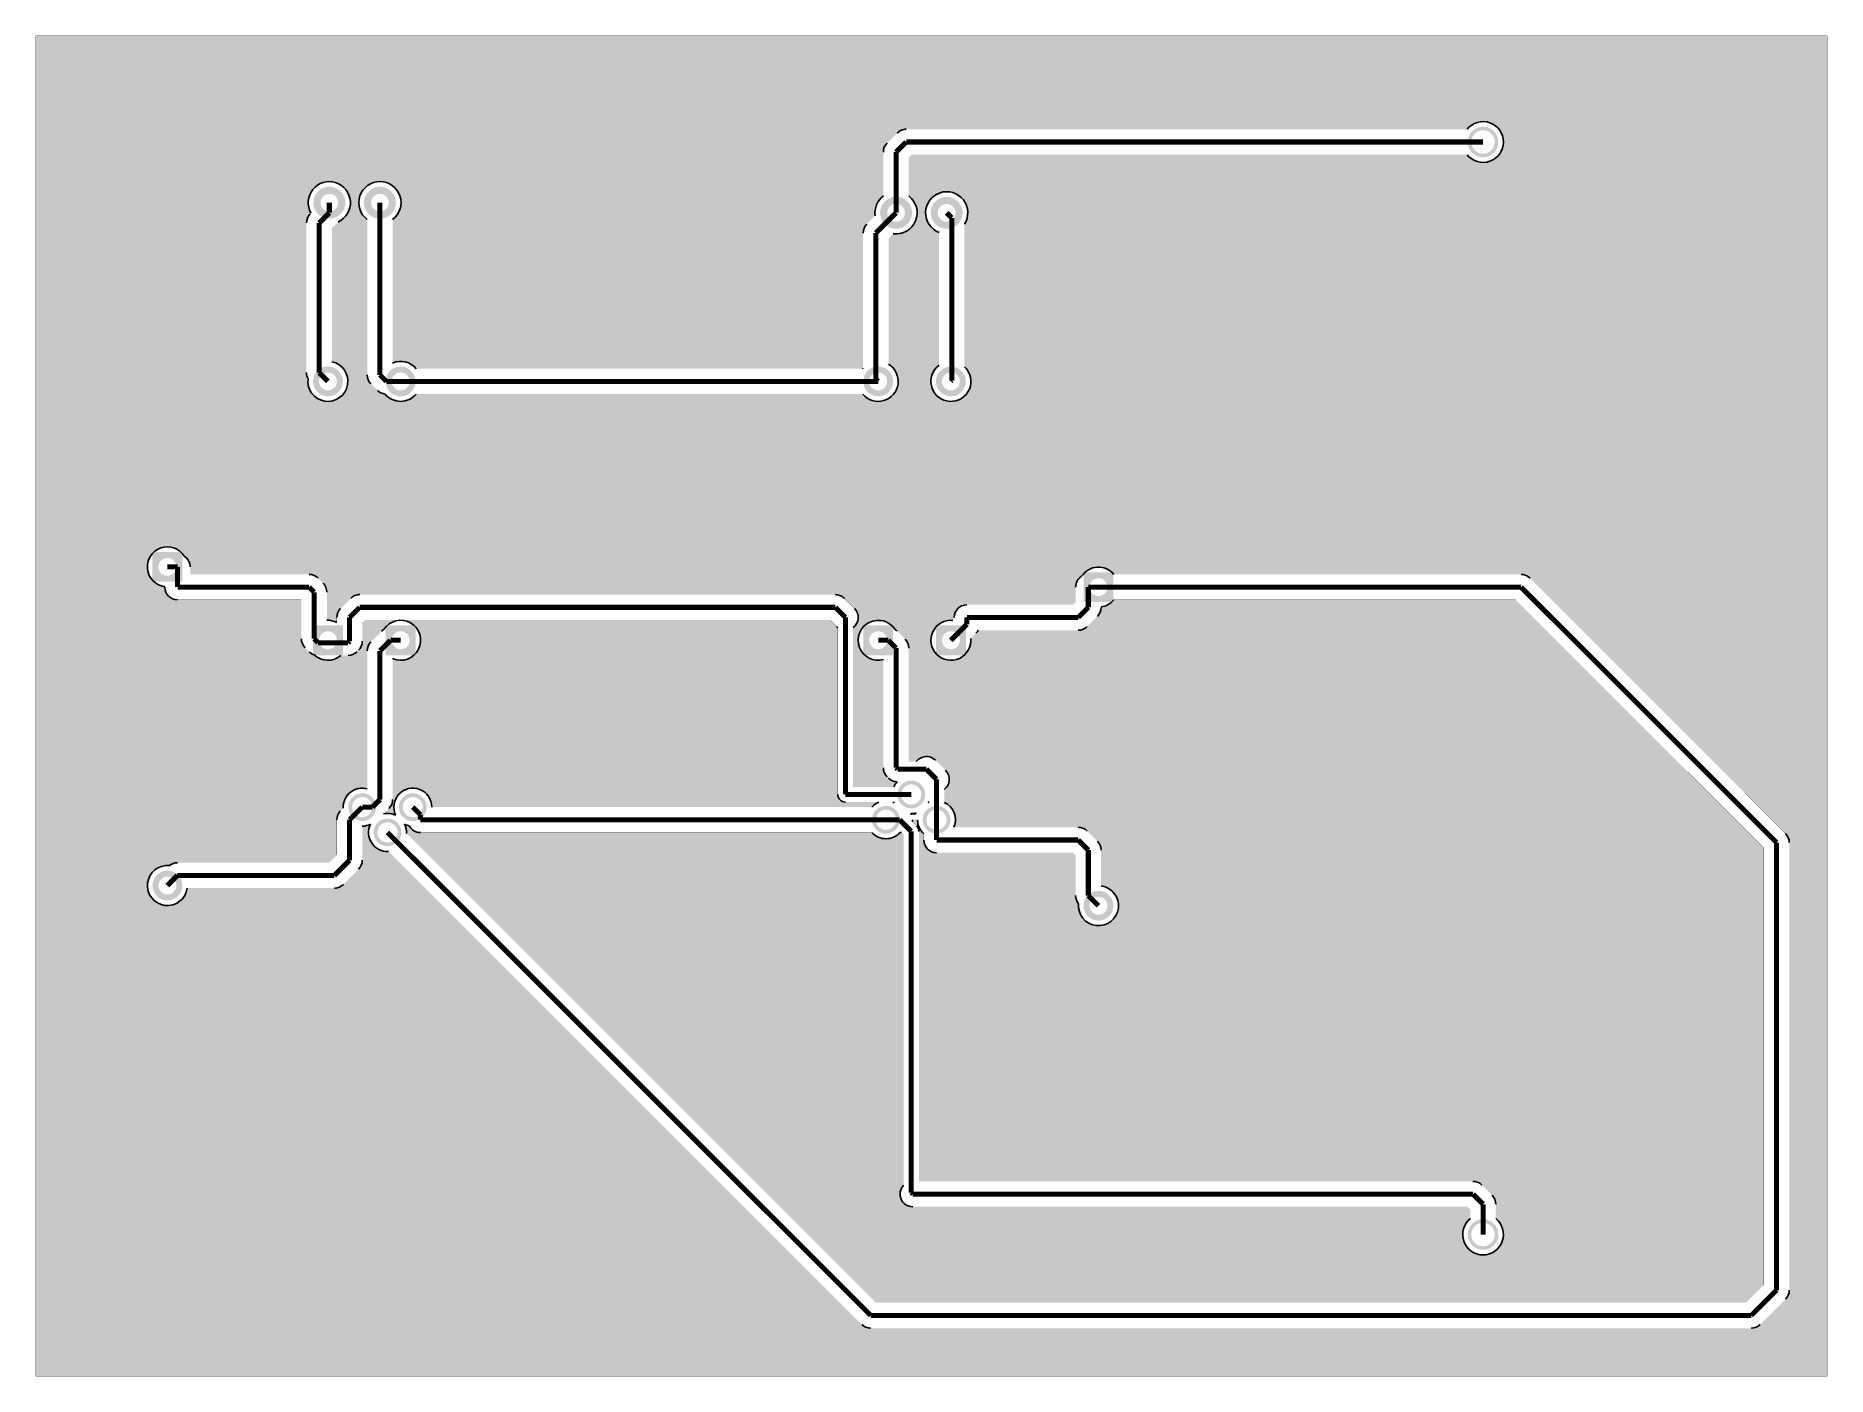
# Model space of a CAD drawing. Extents: x 0 to 3540, y 1280 to 3930.
import ezdxf

# ---------------------------------------------------------------- set-up
doc = ezdxf.new("R2010")
doc.units = 0
doc.layers.add('COPPER_BOTTOM', color=1, linetype='CONTINUOUS')
doc.layers.add('COPPER_TOP', color=3, linetype='CONTINUOUS')

msp = doc.modelspace()

# ---------------------------------------------------------------- hatches: boundary and pattern name
at = {"layer": 'COPPER_BOTTOM'}
h = msp.add_hatch(color=1, dxfattribs=at)
h.paths.add_polyline_path([(3540, 3929.926496), (0.033976, 3929.926496), (0.033976, 1280), (3540, 1280)])
edge = h.paths.add_edge_path()
edge.add_line((1714.902323, 1657.531888), (1714.902323, 2350.817527))
edge.add_line((1714.902323, 2350.817527), (1710.614918, 2355.104903))
edge.add_arc((1707.071102, 2380), 25.146063, 271.808083, 278.101621, ccw=False)
edge.add_arc((1680, 2380), 37.525, 222.075936, 317.949812, ccw=False)
edge.add_line((1652.146793, 2354.853937), (760, 2354.853937))
edge.add_arc((760, 2380), 25.146063, 208.063102, 270, ccw=False)
edge.add_arc((745, 2405), 37.525, 244.5789, 258.954059, ccw=False)
edge.add_arc((695, 2355), 37.525, 357.075879, 25.4211, ccw=False)
edge.add_line((732.476141, 2353.085723), (890.772269, 2194.789594))
edge.add_line((890.772269, 2194.789594), (924.768846, 2160.793017))
edge.add_line((924.768846, 2160.793017), (1660.415801, 1425.146063))
edge.add_line((1660.415801, 1425.146063), (3379.58412, 1425.146063))
edge.add_line((3379.58412, 1425.146063), (3414.853937, 1460.41588))
edge.add_line((3414.853937, 1460.41588), (3414.853937, 2324.58412))
edge.add_line((3414.853937, 2324.58412), (2924.58412, 2814.853937))
edge.add_line((2924.58412, 2814.853937), (2130.529993, 2814.853937))
edge.add_arc((2100, 2840), 39.552559, 277.475773, 320.523385, ccw=False)
edge.add_line((2105.146063, 2800.783639), (2105.146063, 2800))
edge.add_arc((2080, 2800), 25.146063, 314.914743, 0, ccw=False)
edge.add_line((2097.754474, 2782.19261), (2077.80739, 2762.245526))
edge.add_arc((2060, 2780), 25.146063, 289.192917, 315.085257, ccw=False)
edge.add_arc((2059.99994, 2779.999979), 25.146063, 269.925912, 289.193063, ccw=False)
edge.add_line((2059.967424, 2754.853937), (1862.268322, 2754.853937))
edge.add_arc((1840, 2766.534961), 25.146063, 314.914743, 332.320389, ccw=False)
edge.add_line((1857.754474, 2748.72757), (1847.739464, 2738.712561))
edge.add_arc((1808.370551, 2734.905512), 39.552559, 84.476668, 5.523437, ccw=False)
edge.add_line((1812.177528, 2774.274432), (1814.853937, 2776.95084))
edge.add_line((1814.853937, 2776.95084), (1814.853937, 2780))
edge.add_arc((1840, 2780), 25.146063, 90, 180, ccw=False)
edge.add_line((1840, 2805.146063), (2049.58412, 2805.146063))
edge.add_line((2049.58412, 2805.146063), (2054.853937, 2810.41588))
edge.add_line((2054.853937, 2810.41588), (2054.853937, 2840))
edge.add_arc((2080, 2840), 25.146063, 121.937226, 180, ccw=False)
edge.add_arc((2100, 2840), 39.552559, 39.476615, 147.348582, ccw=False)
edge.add_line((2130.529993, 2865.146063), (2934.978861, 2865.146063))
edge.add_arc((2934.999952, 2840.000009), 25.146063, 79.604718, 90.048056, ccw=False)
edge.add_arc((2935, 2840), 25.146063, 44.914743, 79.604829, ccw=False)
edge.add_line((2952.80739, 2857.754474), (3457.754474, 2352.80739))
edge.add_arc((3440, 2335), 25.146063, 0, 45.085257, ccw=False)
edge.add_line((3465.146063, 2335), (3465.146063, 1450))
edge.add_arc((3440, 1450), 25.146063, 314.914743, 0, ccw=False)
edge.add_line((3457.754474, 1432.19261), (3407.80739, 1382.245526))
edge.add_arc((3390, 1400), 25.146063, 270, 315.085257, ccw=False)
edge.add_line((3390, 1374.853937), (1650.033633, 1374.853937))
edge.add_arc((1649.999983, 1399.999977), 25.146063, 225, 270.076672, ccw=False)
edge.add_line((1632.219031, 1382.219026), (924.768846, 2089.669211))
edge.add_line((924.768846, 2089.669211), (819.648463, 2194.789594))
edge.add_line((819.648463, 2194.789594), (819.648439, 2194.789618))
edge.add_line((819.648439, 2194.789618), (696.914202, 2317.523855))
edge.add_arc((695, 2355), 37.525, 154.5789, 272.924006, ccw=False)
edge.add_arc((645, 2405), 37.525, 270.22302, 295.4211, ccw=False)
edge.add_line((645.146063, 2367.475284), (645.146063, 2300))
edge.add_arc((620, 2300), 25.146063, 314.914743, 0, ccw=False)
edge.add_line((637.754474, 2282.19261), (607.80739, 2252.245526))
edge.add_arc((590, 2270), 25.146063, 287.176919, 315.085257, ccw=False)
edge.add_arc((589.999943, 2269.999982), 25.146063, 269.932183, 287.177055, ccw=False)
edge.add_line((589.970179, 2244.853937), (299.205948, 2244.853937))
edge.add_arc((260, 2250.07874), 39.552559, 84.251462, 352.409171, ccw=False)
edge.add_arc((279.92122, 2269.999999), 25.146063, 91.239638, 129.395742, ccw=False)
edge.add_arc((279.92126, 2270), 25.146063, 90, 91.239729, ccw=False)
edge.add_line((279.92126, 2295.146063), (579.58412, 2295.146063))
edge.add_line((579.58412, 2295.146063), (594.853937, 2310.41588))
edge.add_line((594.853937, 2310.41588), (594.853937, 2379.952544))
edge.add_arc((619.999955, 2379.999995), 25.146063, 135, 180.108117, ccw=False)
edge.add_line((602.219004, 2397.780946), (607.523855, 2403.085798))
edge.add_arc((645, 2405), 37.525, 74.775809, 182.924006, ccw=False)
edge.add_line((654.853937, 2441.208087), (654.853937, 2713.887306))
edge.add_arc((679.999952, 2713.936605), 25.146063, 134.999462, 180.11233, ccw=False)
edge.add_line((662.219167, 2731.717724), (683.188448, 2752.686612))
edge.add_arc((700.969233, 2734.905493), 25.146063, 121.938076, 134.999462, ccw=False)
edge.add_arc((720.969055, 2734.905512), 39.552559, 246.41871, 147.348954, ccw=False)
edge.add_line((705.146063, 2698.655852), (705.146063, 2420))
edge.add_arc((680, 2420), 25.146063, 314.914743, 0, ccw=False)
edge.add_line((697.754474, 2402.19261), (687.28527, 2391.723406))
edge.add_arc((695, 2355), 37.525, 64.5789, 101.863985, ccw=False)
edge.add_arc((745, 2405), 37.525, 0.22302, 205.4211, ccw=False)
edge.add_line((782.524716, 2405.146063), (1652.146793, 2405.146063))
edge.add_arc((1680, 2380), 37.525, 111.54826, 137.924064, ccw=False)
edge.add_line((1666.217639, 2414.902323), (1600, 2414.902323))
edge.add_arc((1600, 2430), 15.097677, 180, 270, ccw=False)
edge.add_line((1584.902323, 2430), (1584.902323, 2759.890655))
edge.add_arc((1599.999954, 2780.000007), 25.146063, 225, 233.101635, ccw=False)
edge.add_line((1582.219002, 2762.219055), (1569.58412, 2774.853937))
edge.add_line((1569.58412, 2774.853937), (650.415801, 2774.853937))
edge.add_line((650.415801, 2774.853937), (645.146063, 2769.584199))
edge.add_line((645.146063, 2769.584199), (645.146063, 2732.928898))
edge.add_arc((620, 2732.928898), 25.146063, 314.914743, 0, ccw=False)
edge.add_line((637.754474, 2715.121507), (634.878493, 2712.245526))
edge.add_arc((617.071102, 2730), 25.146063, 270, 315.085257, ccw=False)
edge.add_line((617.071102, 2704.853937), (602.984212, 2704.853937))
edge.add_arc((577.268307, 2734.905512), 39.552559, 226.895571, 310.554454, ccw=False)
edge.add_arc((557.834224, 2729.999989), 25.146063, 224.999424, 252.42399, ccw=False)
edge.add_line((540.053094, 2712.219216), (532.218847, 2720.05362))
edge.add_arc((549.999977, 2737.834393), 25.146063, 179.922721, 224.999424, ccw=False)
edge.add_line((524.853937, 2737.868309), (524.853937, 2814.853937))
edge.add_line((524.853937, 2814.853937), (280, 2814.853937))
edge.add_arc((280, 2840), 25.146063, 180, 270, ccw=False)
edge.add_line((254.853937, 2840), (254.853937, 2840.783639))
edge.add_arc((260, 2880), 39.552559, 32.651418, 262.524227, ccw=False)
edge.add_arc((280, 2880), 25.146063, 0, 58.062774, ccw=False)
edge.add_line((305.146063, 2880), (305.146063, 2865.146063))
edge.add_line((305.146063, 2865.146063), (539.964884, 2865.146063))
edge.add_arc((539.999936, 2840.000024), 25.146063, 69.046958, 90.079868, ccw=False)
edge.add_arc((540, 2840), 25.146063, 44.914743, 69.047114, ccw=False)
edge.add_line((557.80739, 2857.754474), (567.754474, 2847.80739))
edge.add_arc((550, 2830), 25.146063, 0, 45.085257, ccw=False)
edge.add_line((575.146063, 2830), (575.146063, 2774.401094))
edge.add_arc((577.268307, 2734.905512), 39.552559, 63.601341, 93.075757, ccw=False)
edge.add_line((594.853937, 2770.333616), (594.853937, 2779.944867))
edge.add_arc((619.99994, 2779.999979), 25.146063, 135, 180.125573, ccw=False)
edge.add_line((602.218988, 2797.780931), (622.219002, 2817.780945))
edge.add_arc((639.999954, 2799.999993), 25.146063, 98.395034, 135, ccw=False)
edge.add_arc((640, 2800), 25.146063, 90, 98.39514, ccw=False)
edge.add_line((640, 2825.146063), (1579.967424, 2825.146063))
edge.add_arc((1579.99994, 2800.000021), 25.146063, 70.806938, 90.074088, ccw=False)
edge.add_arc((1580, 2800), 25.146063, 44.914743, 70.807083, ccw=False)
edge.add_line((1597.80739, 2817.754474), (1617.780905, 2797.780958))
edge.add_arc((1599.999954, 2780.000007), 25.146063, 306.898628, 45, ccw=False)
edge.add_line((1615.097677, 2759.890725), (1615.097677, 2445.097677))
edge.add_line((1615.097677, 2445.097677), (1695.646168, 2445.097677))
edge.add_arc((1730, 2430), 37.525, 138.479634, 156.275674, ccw=False)
edge.add_arc((1702.928872, 2479.999986), 25.146063, 225, 267.664794, ccw=False)
edge.add_line((1685.14792, 2462.219034), (1682.219023, 2465.147932))
edge.add_arc((1699.999975, 2482.928884), 25.146063, 179.918566, 225, ccw=False)
edge.add_line((1674.853937, 2482.964623), (1674.853937, 2696.686559))
edge.add_arc((1664.669803, 2734.905512), 39.552559, 32.651207, 284.920798, ccw=False)
edge.add_arc((1684.669685, 2734.905512), 25.146063, 44.914743, 58.062246, ccw=False)
edge.add_line((1702.477075, 2752.659986), (1717.754474, 2737.382587))
edge.add_arc((1700, 2719.575197), 25.146063, 0, 45.085257, ccw=False)
edge.add_line((1725.146063, 2719.575197), (1725.146063, 2495.097677))
edge.add_line((1725.146063, 2495.097677), (1739.890607, 2495.097677))
edge.add_arc((1759.99994, 2480.000021), 25.146063, 45, 143.101563, ccw=False)
edge.add_line((1777.780891, 2497.780973), (1797.780905, 2477.780958))
edge.add_arc((1779.999954, 2460.000007), 25.146063, 306.898628, 45, ccw=False)
edge.add_line((1795.097677, 2439.890725), (1795.097677, 2414.353832))
edge.add_arc((1780, 2380), 37.525, 336.681559, 66.275674, ccw=False)
edge.add_line((1814.459921, 2365.146063), (2059.967424, 2365.146063))
edge.add_arc((2059.99994, 2340.000021), 25.146063, 70.806937, 90.074088, ccw=False)
edge.add_arc((2060, 2340), 25.146063, 44.914743, 70.807083, ccw=False)
edge.add_line((2077.80739, 2357.754474), (2097.754474, 2337.80739))
edge.add_arc((2080, 2320), 25.146063, 0, 45.085257, ccw=False)
edge.add_line((2105.146063, 2320), (2105.146063, 2249.295101))
edge.add_arc((2100, 2210.07874), 39.552559, 174.273106, 82.524227, ccw=False)
edge.add_arc((2079.99994, 2230.078761), 25.146063, 179.874427, 219.672469, ccw=False)
edge.add_line((2054.853937, 2230.133873), (2054.853937, 2309.58412))
edge.add_line((2054.853937, 2309.58412), (2049.58412, 2314.853937))
edge.add_line((2049.58412, 2314.853937), (1780, 2314.853937))
edge.add_arc((1780, 2340), 25.146063, 180, 270, ccw=False)
edge.add_line((1754.853937, 2340), (1754.853937, 2352.146793))
edge.add_arc((1780, 2380), 37.525, 180.076343, 227.924064, ccw=False)
edge.add_line((1742.475033, 2379.95), (1732.217116, 2379.95))
edge.add_arc((1707.071102, 2380), 25.146063, 351.898614, 359.886074, ccw=False)
edge.add_line((1731.966214, 2376.456287), (1740.655112, 2367.767448))
edge.add_arc((1730, 2357.07126), 15.097677, 0, 45.110226, ccw=False)
edge.add_line((1745.097677, 2357.07126), (1745.097677, 1665.146063))
edge.add_line((1745.097677, 1665.146063), (2839.967424, 1665.146063))
edge.add_arc((2839.99994, 1640.000021), 25.146063, 70.806938, 90.074088, ccw=False)
edge.add_arc((2840, 1640), 25.146063, 44.914743, 70.807084, ccw=False)
edge.add_line((2857.80739, 1657.754474), (2877.754474, 1637.80739))
edge.add_arc((2860, 1620), 25.146063, 0, 45.085257, ccw=False)
edge.add_line((2885.146063, 1620), (2885.146063, 1591.460311))
edge.add_arc((2860, 1560), 40.275, 128.635163, 51.364837, ccw=False)
edge.add_line((2834.853937, 1591.460311), (2834.853937, 1609.58412))
edge.add_line((2834.853937, 1609.58412), (2829.58412, 1614.853937))
edge.add_line((2829.58412, 1614.853937), (1732.928898, 1614.853937))
edge.add_arc((1732.928898, 1640), 25.146063, 135.797044, 270, ccw=False)
edge = h.paths.add_edge_path()
edge.add_line((1720, 3745.146063), (2828.539689, 3745.146063))
edge.add_arc((2860, 3720), 40.275, 218.635163, 141.364837, ccw=False)
edge.add_line((2828.539689, 3694.853937), (1730.415801, 3694.853937))
edge.add_line((1730.415801, 3694.853937), (1725.146063, 3689.584199))
edge.add_line((1725.146063, 3689.584199), (1725.146063, 3613.258811))
edge.add_arc((1700, 3580), 41.695, 262.091865, 52.908087, ccw=False)
edge.add_line((1694.263386, 3538.701522), (1685.146063, 3529.584199))
edge.add_line((1685.146063, 3529.584199), (1685.146063, 3280.556271))
edge.add_arc((1664.669803, 3246.716535), 39.552559, 219.476615, 58.822071, ccw=False)
edge.add_line((1634.139811, 3221.570472), (751.499048, 3221.570472))
edge.add_arc((720.969055, 3246.716535), 39.552559, 219.22403, 320.523385, ccw=False)
edge.add_arc((692.929098, 3246.716532), 25.146063, 225, 264.063884, ccw=False)
edge.add_line((675.148147, 3228.93558), (662.219033, 3241.864693))
edge.add_arc((679.999985, 3259.645645), 25.146063, 179.936929, 225, ccw=False)
edge.add_line((654.853937, 3259.673326), (654.853937, 3566.741189))
edge.add_arc((680, 3600), 41.695, 307.091913, 232.908087, ccw=False)
edge.add_line((705.146063, 3566.741189), (705.146063, 3282.966195))
edge.add_arc((720.969055, 3246.716535), 39.552559, 39.476615, 113.58129, ccw=False)
edge.add_line((751.499048, 3271.862598), (1634.139811, 3271.862598))
edge.add_arc((1664.669803, 3246.716535), 39.552559, 138.923156, 140.523385, ccw=False)
edge.add_line((1634.853937, 3272.705361), (1634.853937, 3539.948077))
edge.add_arc((1659.999946, 3539.999986), 25.146063, 135, 180.118274, ccw=False)
edge.add_line((1642.218995, 3557.780937), (1658.701512, 3574.263455))
edge.add_arc((1700, 3580), 41.695, 127.091913, 187.908039, ccw=False)
edge.add_line((1674.853937, 3613.258811), (1674.853937, 3699.944867))
edge.add_arc((1699.99994, 3699.999979), 25.146063, 135, 180.125573, ccw=False)
edge.add_line((1682.218988, 3717.780931), (1702.219002, 3737.780945))
edge.add_arc((1719.999954, 3719.999993), 25.146063, 98.395034, 135, ccw=False)
edge.add_arc((1720, 3720), 25.146063, 90, 98.39514, ccw=False)
edge = h.paths.add_edge_path()
edge.add_arc((1800, 3580), 41.695, 327.451073, 248.699553, ccw=False)
edge.add_line((1835.146063, 3557.567272), (1835.146063, 3275.827992))
edge.add_arc((1808.370551, 3246.716535), 39.552559, 126.481713, 47.393436, ccw=False)
edge.add_line((1784.853937, 3278.518639), (1784.853937, 3541.153252))
edge = h.paths.add_edge_path()
edge.add_arc((580, 3580), 25.146063, 314.914743, 315.408548, ccw=False)
edge.add_line((597.754474, 3562.19261), (585.146063, 3549.584199))
edge.add_line((585.146063, 3549.584199), (585.146063, 3285.476642))
edge.add_arc((577.268307, 3246.716535), 39.552559, 172.70215, 78.511465, ccw=False)
edge.add_arc((559.999959, 3263.984805), 25.146063, 179.896264, 209.138056, ccw=False)
edge.add_line((534.853937, 3264.030333), (534.853937, 3559.944867))
edge.add_arc((559.99994, 3559.999979), 25.146063, 135, 180.125573, ccw=False)
edge.add_line((542.218988, 3577.780931), (543.781501, 3579.343443))
edge.add_arc((580, 3600), 41.695, 295.434742, 209.697481, ccw=False)
h = msp.add_hatch(color=256, dxfattribs=at)
edge = h.paths.add_edge_path()
edge.add_arc((2860, 3720), 30.25, 0, 360)
edge = h.paths.add_edge_path()
edge.add_arc((2860, 3720), 23.25, 0, 360)
h = msp.add_hatch(color=256, dxfattribs=at)
edge = h.paths.add_edge_path()
edge.add_arc((580, 3600), 31.67, 0, 360)
edge = h.paths.add_edge_path()
edge.add_arc((580, 3600), 17.5, 0, 360)
h = msp.add_hatch(color=256, dxfattribs=at)
edge = h.paths.add_edge_path()
edge.add_arc((680, 3600), 31.67, 0, 360)
edge = h.paths.add_edge_path()
edge.add_arc((680, 3600), 17.5, 0, 360)
h = msp.add_hatch(color=256, dxfattribs=at)
edge = h.paths.add_edge_path()
edge.add_arc((1700, 3580), 31.67, 0, 360)
edge = h.paths.add_edge_path()
edge.add_arc((1700, 3580), 17.5, 0, 360)
h = msp.add_hatch(color=256, dxfattribs=at)
edge = h.paths.add_edge_path()
edge.add_arc((1800, 3580), 31.67, 0, 360)
edge = h.paths.add_edge_path()
edge.add_arc((1800, 3580), 17.5, 0, 360)
h = msp.add_hatch(color=256, dxfattribs=at)
edge = h.paths.add_edge_path()
edge.add_arc((577.268307, 3246.716535), 29.527559, 0, 360)
edge = h.paths.add_edge_path()
edge.add_arc((577.268307, 3246.716535), 17.716535, 0, 360)
h = msp.add_hatch(color=256, dxfattribs=at)
edge = h.paths.add_edge_path()
edge.add_arc((720.969055, 3246.716535), 29.527559, 0, 360)
edge = h.paths.add_edge_path()
edge.add_arc((720.969055, 3246.716535), 17.716535, 0, 360)
h = msp.add_hatch(color=256, dxfattribs=at)
edge = h.paths.add_edge_path()
edge.add_arc((1664.669803, 3246.716535), 29.527559, 0, 360)
edge = h.paths.add_edge_path()
edge.add_arc((1664.669803, 3246.716535), 17.716535, 0, 360)
h = msp.add_hatch(color=256, dxfattribs=at)
edge = h.paths.add_edge_path()
edge.add_arc((1808.370551, 3246.716535), 29.527559, 0, 360)
edge = h.paths.add_edge_path()
edge.add_arc((1808.370551, 3246.716535), 17.716535, 0, 360)
h = msp.add_hatch(color=256, dxfattribs=at)
edge = h.paths.add_edge_path()
edge.add_arc((260, 2880), 29.527559, 0, 360)
edge = h.paths.add_edge_path()
edge.add_arc((260, 2880), 17.716535, 0, 360)
h = msp.add_hatch(color=256, dxfattribs=at)
edge = h.paths.add_edge_path()
edge.add_arc((2100, 2840), 29.527559, 0, 360)
edge = h.paths.add_edge_path()
edge.add_arc((2100, 2840), 17.716535, 0, 360)
h = msp.add_hatch(color=256, dxfattribs=at)
edge = h.paths.add_edge_path()
edge.add_arc((577.268307, 2734.905512), 29.527559, 0, 360)
edge = h.paths.add_edge_path()
edge.add_arc((577.268307, 2734.905512), 17.716535, 0, 360)
h = msp.add_hatch(color=256, dxfattribs=at)
edge = h.paths.add_edge_path()
edge.add_arc((720.969055, 2734.905512), 29.527559, 0, 360)
edge = h.paths.add_edge_path()
edge.add_arc((720.969055, 2734.905512), 17.716535, 0, 360)
h = msp.add_hatch(color=256, dxfattribs=at)
edge = h.paths.add_edge_path()
edge.add_arc((1664.669803, 2734.905512), 29.527559, 0, 360)
edge = h.paths.add_edge_path()
edge.add_arc((1664.669803, 2734.905512), 17.716535, 0, 360)
h = msp.add_hatch(color=256, dxfattribs=at)
edge = h.paths.add_edge_path()
edge.add_arc((1808.370551, 2734.905512), 29.527559, 0, 360)
edge = h.paths.add_edge_path()
edge.add_arc((1808.370551, 2734.905512), 17.716535, 0, 360)
h = msp.add_hatch(color=256, dxfattribs=at)
edge = h.paths.add_edge_path()
edge.add_arc((1730, 2430), 27.5, 0, 360)
edge = h.paths.add_edge_path()
edge.add_arc((1730, 2430), 20, 0, 360)
h = msp.add_hatch(color=256, dxfattribs=at)
edge = h.paths.add_edge_path()
edge.add_arc((645, 2405), 27.5, 0, 360)
edge = h.paths.add_edge_path()
edge.add_arc((645, 2405), 20, 0, 360)
h = msp.add_hatch(color=256, dxfattribs=at)
edge = h.paths.add_edge_path()
edge.add_arc((745, 2405), 27.5, 0, 360)
edge = h.paths.add_edge_path()
edge.add_arc((745, 2405), 20, 0, 360)
h = msp.add_hatch(color=256, dxfattribs=at)
edge = h.paths.add_edge_path()
edge.add_arc((1680, 2380), 27.5, 0, 360)
edge = h.paths.add_edge_path()
edge.add_arc((1680, 2380), 20, 0, 360)
h = msp.add_hatch(color=1, dxfattribs=at)
edge = h.paths.add_edge_path()
edge.add_arc((1680, 2380), 37.525, 64.5789, 68.45174, ccw=False)
edge.add_arc((1730, 2430), 37.525, 203.724326, 205.4211, ccw=False)
edge.add_line((1695.646168, 2414.902323), (1693.782361, 2414.902323))
h = msp.add_hatch(color=256, dxfattribs=at)
edge = h.paths.add_edge_path()
edge.add_arc((1780, 2380), 27.5, 0, 360)
edge = h.paths.add_edge_path()
edge.add_arc((1780, 2380), 20, 0, 360)
h = msp.add_hatch(color=1, dxfattribs=at)
edge = h.paths.add_edge_path()
edge.add_line((1764.902323, 2416.217639), (1764.902323, 2414.353832))
edge.add_arc((1780, 2380), 37.525, 113.724326, 115.4211)
edge.add_arc((1730, 2430), 37.525, 334.5789, 338.45174)
h = msp.add_hatch(color=256, dxfattribs=at)
edge = h.paths.add_edge_path()
edge.add_arc((695, 2355), 27.5, 0, 360)
edge = h.paths.add_edge_path()
edge.add_arc((695, 2355), 20, 0, 360)
h = msp.add_hatch(color=1, dxfattribs=at)
edge = h.paths.add_edge_path()
edge.add_arc((1707.071102, 2380), 25.146063, 23.43301, 29.785107, ccw=False)
edge.add_line((1730.143261, 2390), (1740, 2390))
edge.add_line((1740, 2390), (1740, 2393.831981))
edge.add_arc((1730, 2430), 37.525, 268.312924, 285.455449, ccw=False)
h = msp.add_hatch(color=256, dxfattribs=at)
edge = h.paths.add_edge_path()
edge.add_arc((260, 2250.07874), 29.527559, 0, 360)
edge = h.paths.add_edge_path()
edge.add_arc((260, 2250.07874), 17.716535, 0, 360)
h = msp.add_hatch(color=256, dxfattribs=at)
edge = h.paths.add_edge_path()
edge.add_arc((2100, 2210.07874), 29.527559, 0, 360)
edge = h.paths.add_edge_path()
edge.add_arc((2100, 2210.07874), 17.716535, 0, 360)
h = msp.add_hatch(color=256, dxfattribs=at)
edge = h.paths.add_edge_path()
edge.add_arc((2860, 1560), 30.25, 0, 360)
edge = h.paths.add_edge_path()
edge.add_arc((2860, 1560), 23.25, 0, 360)
at = {"layer": 'COPPER_TOP'}
h = msp.add_hatch(color=256, dxfattribs=at)
edge = h.paths.add_edge_path()
edge.add_arc((2860, 3720), 30.25, 0, 360)
edge = h.paths.add_edge_path()
edge.add_arc((2860, 3720), 23.25, 0, 360)
h = msp.add_hatch(color=256, dxfattribs=at)
edge = h.paths.add_edge_path()
edge.add_arc((580, 3600), 31.67, 0, 360)
edge = h.paths.add_edge_path()
edge.add_arc((580, 3600), 17.5, 0, 360)
h = msp.add_hatch(color=256, dxfattribs=at)
edge = h.paths.add_edge_path()
edge.add_arc((680, 3600), 31.67, 0, 360)
edge = h.paths.add_edge_path()
edge.add_arc((680, 3600), 17.5, 0, 360)
h = msp.add_hatch(color=256, dxfattribs=at)
edge = h.paths.add_edge_path()
edge.add_arc((1700, 3580), 31.67, 0, 360)
edge = h.paths.add_edge_path()
edge.add_arc((1700, 3580), 17.5, 0, 360)
h = msp.add_hatch(color=256, dxfattribs=at)
edge = h.paths.add_edge_path()
edge.add_arc((1800, 3580), 31.67, 0, 360)
edge = h.paths.add_edge_path()
edge.add_arc((1800, 3580), 17.5, 0, 360)
h = msp.add_hatch(color=256, dxfattribs=at)
edge = h.paths.add_edge_path()
edge.add_arc((577.268307, 3246.716535), 29.527559, 0, 360)
edge = h.paths.add_edge_path()
edge.add_arc((577.268307, 3246.716535), 17.716535, 0, 360)
h = msp.add_hatch(color=256, dxfattribs=at)
edge = h.paths.add_edge_path()
edge.add_arc((720.969055, 3246.716535), 29.527559, 0, 360)
edge = h.paths.add_edge_path()
edge.add_arc((720.969055, 3246.716535), 17.716535, 0, 360)
h = msp.add_hatch(color=256, dxfattribs=at)
edge = h.paths.add_edge_path()
edge.add_arc((1664.669803, 3246.716535), 29.527559, 0, 360)
edge = h.paths.add_edge_path()
edge.add_arc((1664.669803, 3246.716535), 17.716535, 0, 360)
h = msp.add_hatch(color=256, dxfattribs=at)
edge = h.paths.add_edge_path()
edge.add_arc((1808.370551, 3246.716535), 29.527559, 0, 360)
edge = h.paths.add_edge_path()
edge.add_arc((1808.370551, 3246.716535), 17.716535, 0, 360)
h = msp.add_hatch(color=256, dxfattribs=at)
h.paths.add_polyline_path([(230.472441, 2909.527559), (289.527559, 2909.527559), (289.527559, 2850.472441), (230.472441, 2850.472441)])
edge = h.paths.add_edge_path()
edge.add_arc((260, 2880), 17.716535, 0, 360)
h = msp.add_hatch(color=256, dxfattribs=at)
h.paths.add_polyline_path([(2070.472441, 2869.527559), (2129.527559, 2869.527559), (2129.527559, 2810.472441), (2070.472441, 2810.472441)])
edge = h.paths.add_edge_path()
edge.add_arc((2100, 2840), 17.716535, 0, 360)
h = msp.add_hatch(color=256, dxfattribs=at)
h.paths.add_polyline_path([(606.795866, 2705.377953), (547.740748, 2705.377953), (547.740748, 2764.433071), (606.795866, 2764.433071)])
edge = h.paths.add_edge_path()
edge.add_arc((577.268307, 2734.905512), 17.716535, 0, 360)
h = msp.add_hatch(color=256, dxfattribs=at)
h.paths.add_polyline_path([(750.496614, 2705.377953), (691.441496, 2705.377953), (691.441496, 2764.433071), (750.496614, 2764.433071)])
edge = h.paths.add_edge_path()
edge.add_arc((720.969055, 2734.905512), 17.716535, 0, 360)
h = msp.add_hatch(color=256, dxfattribs=at)
h.paths.add_polyline_path([(1694.197362, 2705.377953), (1635.142244, 2705.377953), (1635.142244, 2764.433071), (1694.197362, 2764.433071)])
edge = h.paths.add_edge_path()
edge.add_arc((1664.669803, 2734.905512), 17.716535, 0, 360)
h = msp.add_hatch(color=256, dxfattribs=at)
h.paths.add_polyline_path([(1837.89811, 2705.377953), (1778.842992, 2705.377953), (1778.842992, 2764.433071), (1837.89811, 2764.433071)])
edge = h.paths.add_edge_path()
edge.add_arc((1808.370551, 2734.905512), 17.716535, 0, 360)
h = msp.add_hatch(color=256, dxfattribs=at)
edge = h.paths.add_edge_path()
edge.add_arc((1730, 2430), 27.5, 0, 360)
edge = h.paths.add_edge_path()
edge.add_arc((1730, 2430), 20, 0, 360)
h = msp.add_hatch(color=256, dxfattribs=at)
edge = h.paths.add_edge_path()
edge.add_arc((645, 2405), 27.5, 0, 360)
edge = h.paths.add_edge_path()
edge.add_arc((645, 2405), 20, 0, 360)
h = msp.add_hatch(color=256, dxfattribs=at)
edge = h.paths.add_edge_path()
edge.add_arc((745, 2405), 27.5, 0, 360)
edge = h.paths.add_edge_path()
edge.add_arc((745, 2405), 20, 0, 360)
h = msp.add_hatch(color=256, dxfattribs=at)
edge = h.paths.add_edge_path()
edge.add_arc((1680, 2380), 27.5, 0, 360)
edge = h.paths.add_edge_path()
edge.add_arc((1680, 2380), 20, 0, 360)
h = msp.add_hatch(color=256, dxfattribs=at)
edge = h.paths.add_edge_path()
edge.add_arc((1780, 2380), 27.5, 0, 360)
edge = h.paths.add_edge_path()
edge.add_arc((1780, 2380), 20, 0, 360)
h = msp.add_hatch(color=256, dxfattribs=at)
edge = h.paths.add_edge_path()
edge.add_arc((695, 2355), 27.5, 0, 360)
edge = h.paths.add_edge_path()
edge.add_arc((695, 2355), 20, 0, 360)
h = msp.add_hatch(color=256, dxfattribs=at)
edge = h.paths.add_edge_path()
edge.add_arc((260, 2250.07874), 29.527559, 0, 360)
edge = h.paths.add_edge_path()
edge.add_arc((260, 2250.07874), 17.716535, 0, 360)
h = msp.add_hatch(color=256, dxfattribs=at)
edge = h.paths.add_edge_path()
edge.add_arc((2100, 2210.07874), 29.527559, 0, 360)
edge = h.paths.add_edge_path()
edge.add_arc((2100, 2210.07874), 17.716535, 0, 360)
h = msp.add_hatch(color=256, dxfattribs=at)
edge = h.paths.add_edge_path()
edge.add_arc((2860, 1560), 30.25, 0, 360)
edge = h.paths.add_edge_path()
edge.add_arc((2860, 1560), 23.25, 0, 360)

# ---------------------------------------------------------------- linework, layer by layer
at = {"layer": 'COPPER_BOTTOM', "color": 1}
for points, const_width in [([(3540, 3929.926496), (0.033976, 3929.926496), (0.033976, 1280), (3540, 1280), (3540, 3929.926496)], 0.05), ([(1682.218988, 3717.780931), (1702.219002, 3737.780945)], 0.05), ([(1720, 3720), (1700, 3700)], 10), ([(2860, 3720), (1720, 3720)], 10), ([(1720, 3745.146063), (2828.539689, 3745.146063)], 0.05), ([(1674.853937, 3613.258811), (1674.853937, 3699.944867)], 0.05), ([(1700, 3700), (1700, 3580)], 10), ([(2828.539689, 3694.853937), (1730.415801, 3694.853937), (1725.146063, 3689.584199), (1725.146063, 3613.258811)], 0.05), ([(542.218988, 3577.780931), (543.781501, 3579.343443)], 0.05), ([(580, 3580), (560, 3560)], 10), ([(580, 3600), (580, 3580)], 10), ([(680, 3580), (680, 3600)], 10), ([(680, 3259.645669), (680, 3580)], 10), ([(1700, 3580), (1660, 3540)], 10), ([(1810, 3570), (1800, 3580)], 10), ([(534.853937, 3264.030333), (534.853937, 3559.944867)], 0.05), ([(560, 3560), (560, 3263.984843)], 10), ([(597.754474, 3562.19261), (585.146063, 3549.584199), (585.146063, 3285.476642)], 0.05), ([(654.853937, 3259.673326), (654.853937, 3566.741189)], 0.05), ([(705.146063, 3566.741189), (705.146063, 3282.966195)], 0.05), ([(1642.218995, 3557.780937), (1658.701512, 3574.263455)], 0.05), ([(1660, 3540), (1660, 3251.38622)], 10), ([(1784.853937, 3278.518639), (1784.853937, 3541.153252)], 0.05), ([(1810, 3570), (1810, 3248.346063)], 10), ([(1835.146063, 3557.567272), (1835.146063, 3275.827992)], 0.05), ([(1634.853937, 3272.705361), (1634.853937, 3539.948077)], 0.05), ([(1694.263386, 3538.701522), (1685.146063, 3529.584199), (1685.146063, 3280.556271)], 0.05), ([(560, 3263.984843), (577.268307, 3246.716535)], 10), ([(680, 3259.645669), (692.929134, 3246.716535)], 10), ([(751.499048, 3271.862598), (1634.139811, 3271.862598)], 0.05), ([(675.148147, 3228.93558), (662.219033, 3241.864693)], 0.05), ([(692.929134, 3246.716535), (740.968898, 3246.716535)], 10), ([(1626.716535, 3246.716535), (740.968898, 3246.716535)], 10), ([(1634.139811, 3221.570472), (751.499048, 3221.570472)], 0.05), ([(1664.669803, 3246.716535), (1626.716535, 3246.716535)], 10), ([(1660, 3251.38622), (1664.669685, 3246.716535)], 10), ([(1810, 3248.346063), (1808.370472, 3246.716535)], 10), ([(280, 2880), (260, 2880)], 10), ([(280, 2840), (280, 2880)], 10), ([(305.146063, 2880), (305.146063, 2865.146063), (539.964884, 2865.146063)], 0.05), ([(254.853937, 2840), (254.853937, 2840.783639)], 0.05), ([(540, 2840), (280, 2840)], 10), ([(550, 2830), (540, 2840)], 10), ([(550, 2737.834409), (550, 2830)], 10), ([(557.80739, 2857.754474), (567.754474, 2847.80739)], 0.05), ([(1840, 2805.146063), (2049.58412, 2805.146063), (2054.853937, 2810.41588), (2054.853937, 2840)], 0.05), ([(2100, 2840), (2080, 2840)], 10), ([(2080, 2840), (2080, 2800)], 10), ([(2935, 2840), (2100, 2840)], 10), ([(2130.529993, 2865.146063), (2934.978861, 2865.146063)], 0.05), ([(3440, 2335), (2935, 2840)], 10), ([(2952.80739, 2857.754474), (3457.754474, 2352.80739)], 0.05), ([(524.853937, 2737.868309), (524.853937, 2814.853937), (280, 2814.853937)], 0.05), ([(575.146063, 2830), (575.146063, 2774.401094)], 0.05), ([(602.218988, 2797.780931), (622.219002, 2817.780945)], 0.05), ([(640, 2800), (620, 2780)], 10), ([(1580, 2800), (640, 2800)], 10), ([(640, 2825.146063), (1579.967424, 2825.146063)], 0.05), ([(732.476141, 2353.085723), (890.772269, 2194.789594), (924.768846, 2160.793017), (1660.415801, 1425.146063), (3379.58412, 1425.146063), (3414.853937, 1460.41588), (3414.853937, 2324.58412), (2924.58412, 2814.853937), (2130.529993, 2814.853937)], 0.05), ([(1600, 2780), (1580, 2800)], 10), ([(1597.80739, 2817.754474), (1617.780905, 2797.780958)], 0.05), ([(2080, 2800), (2060, 2780)], 10), ([(2105.146063, 2800.783639), (2105.146063, 2800)], 0.05), ([(594.853937, 2770.333616), (594.853937, 2779.944867)], 0.05), ([(620, 2780), (620, 2732.928898)], 10), ([(1582.219002, 2762.219055), (1569.58412, 2774.853937), (650.415801, 2774.853937), (645.146063, 2769.584199), (645.146063, 2732.928898)], 0.05), ([(1600, 2430), (1600, 2780)], 10), ([(1840, 2766.534961), (1808.370551, 2734.905512)], 10), ([(1812.177528, 2774.274432), (1814.853937, 2776.95084), (1814.853937, 2780)], 0.05), ([(2060, 2780), (1840, 2780)], 10), ([(1840, 2780), (1840, 2766.534961)], 10), ([(2097.754474, 2782.19261), (2077.80739, 2762.245526)], 0.05), ([(550, 2737.834409), (557.834252, 2730)], 10), ([(617.071102, 2730), (557.834252, 2730)], 10), ([(617.071102, 2730), (620, 2732.928898)], 10), ([(662.219167, 2731.717724), (683.188448, 2752.686612)], 0.05), ([(700.969291, 2734.905512), (680, 2713.936614)], 10), ([(700.969291, 2734.905512), (720.969055, 2734.905512)], 10), ([(1584.902323, 2430), (1584.902323, 2759.890655)], 0.05), ([(1615.097677, 2759.890725), (1615.097677, 2445.097677), (1695.646168, 2445.097677)], 0.05), ([(1684.669685, 2734.905512), (1664.669803, 2734.905512)], 10), ([(1700, 2719.575197), (1684.669685, 2734.905512)], 10), ([(1702.477075, 2752.659986), (1717.754474, 2737.382587)], 0.05), ([(1857.754474, 2748.72757), (1847.739464, 2738.712561)], 0.05), ([(2059.967424, 2754.853937), (1862.268322, 2754.853937)], 0.05), ([(540.053094, 2712.219216), (532.218847, 2720.05362)], 0.05), ([(617.071102, 2704.853937), (602.984212, 2704.853937)], 0.05), ([(637.754474, 2715.121507), (634.878493, 2712.245526)], 0.05), ([(654.853937, 2441.208087), (654.853937, 2713.887306)], 0.05), ([(680, 2713.936614), (680, 2420)], 10), ([(705.146063, 2698.655852), (705.146063, 2420)], 0.05), ([(1674.853937, 2482.964623), (1674.853937, 2696.686559)], 0.05), ([(1700, 2482.928898), (1700, 2719.575197)], 10), ([(1725.146063, 2719.575197), (1725.146063, 2495.097677), (1739.890607, 2495.097677)], 0.05), ([(1700, 2482.928898), (1702.928898, 2480)], 10), ([(1760, 2480), (1702.928898, 2480)], 10), ([(1780, 2460), (1760, 2480)], 10), ([(1777.780891, 2497.780973), (1797.780905, 2477.780958)], 0.05), ([(1685.14792, 2462.219034), (1682.219023, 2465.147932)], 0.05), ([(1780, 2380), (1780, 2460)], 10), ([(645, 2405), (620, 2380)], 10), ([(665, 2405), (645, 2405)], 10), ([(680, 2420), (665, 2405)], 10), ([(760, 2390), (745, 2405)], 10), ([(1600, 2430), (1730, 2430)], 10), ([(1666.217639, 2414.902323), (1600, 2414.902323)], 0.05), ([(1695.646168, 2414.902323), (1693.782361, 2414.902323)], 0.05), ([(1764.902323, 2416.217639), (1764.902323, 2414.353832)], 0.05), ([(1795.097677, 2439.890725), (1795.097677, 2414.353832)], 0.05), ([(279.92126, 2295.146063), (579.58412, 2295.146063), (594.853937, 2310.41588), (594.853937, 2379.952544)], 0.05), ([(602.219004, 2397.780946), (607.523855, 2403.085798)], 0.05), ([(620, 2380), (620, 2300)], 10), ([(697.754474, 2402.19261), (687.28527, 2391.723406)], 0.05), ([(760, 2380), (760, 2390)], 10), ([(1680, 2380), (760, 2380)], 10), ([(782.524716, 2405.146063), (1652.146793, 2405.146063)], 0.05), ([(1707.071102, 2380), (1680, 2380)], 10), ([(1730, 2357.07126), (1707.071102, 2380)], 10), ([(1730.143261, 2390), (1740, 2390), (1740, 2393.831981)], 0.05), ([(1731.966214, 2376.456287), (1740.655112, 2367.767448)], 0.05), ([(1742.475033, 2379.95), (1732.217116, 2379.95)], 0.05), ([(1780, 2340), (1780, 2380)], 10), ([(645.146063, 2367.475284), (645.146063, 2300)], 0.05), ([(695, 2355), (1650, 1400)], 10), ([(1652.146793, 2354.853937), (760, 2354.853937)], 0.05), ([(1714.902323, 1657.531888), (1714.902323, 2350.817527), (1710.614918, 2355.104903)], 0.05), ([(1730, 1642.928898), (1730, 2357.07126)], 10), ([(1745.097677, 2357.07126), (1745.097677, 1665.146063), (2839.967424, 1665.146063)], 0.05), ([(1754.853937, 2340), (1754.853937, 2352.146793)], 0.05), ([(2060, 2340), (1780, 2340)], 10), ([(1814.459921, 2365.146063), (2059.967424, 2365.146063)], 0.05), ([(2080, 2320), (2060, 2340)], 10), ([(2077.80739, 2357.754474), (2097.754474, 2337.80739)], 0.05), ([(3440, 1450), (3440, 2335)], 10), ([(620, 2300), (590, 2270)], 10), ([(1632.219031, 1382.219026), (924.768846, 2089.669211), (819.648463, 2194.789594), (819.648439, 2194.789618), (696.914202, 2317.523855)], 0.05), ([(2054.853937, 2230.133873), (2054.853937, 2309.58412), (2049.58412, 2314.853937), (1780, 2314.853937)], 0.05), ([(2080, 2230.07874), (2080, 2320)], 10), ([(2105.146063, 2320), (2105.146063, 2249.295101)], 0.05), ([(3465.146063, 2335), (3465.146063, 1450)], 0.05), ([(279.92126, 2270), (260, 2250.07874)], 10), ([(279.92126, 2270), (590, 2270)], 10), ([(637.754474, 2282.19261), (607.80739, 2252.245526)], 0.05), ([(589.970179, 2244.853937), (299.205948, 2244.853937)], 0.05), ([(2100, 2210.07874), (2080, 2230.07874)], 10), ([(1730, 1642.928898), (1732.928898, 1640)], 10), ([(2840, 1640), (1732.928898, 1640)], 10), ([(2860, 1620), (2840, 1640)], 10), ([(2857.80739, 1657.754474), (2877.754474, 1637.80739)], 0.05), ([(2834.853937, 1591.460311), (2834.853937, 1609.58412), (2829.58412, 1614.853937), (1732.928898, 1614.853937)], 0.05), ([(2860, 1560), (2860, 1620)], 10), ([(2885.146063, 1620), (2885.146063, 1591.460311)], 0.05), ([(3390, 1400), (3440, 1450)], 10), ([(3457.754474, 1432.19261), (3407.80739, 1382.245526)], 0.05), ([(1650, 1400), (3390, 1400)], 10), ([(3390, 1374.853937), (1650.033633, 1374.853937)], 0.05)]:
    msp.add_lwpolyline(points, dxfattribs=dict(at, const_width=const_width))
for centre, radius, start, end in [((2860, 3720), 40.275, 218.635163, 141.364837), ((1699.99994, 3699.999979), 25.146063, 135, 180.125573), ((1719.999954, 3719.999993), 25.146063, 98.395034, 135), ((1720, 3720), 25.146063, 90, 98.39514), ((580, 3600), 41.695, 295.434742, 209.697481), ((680, 3600), 41.695, 307.091913, 232.908087), ((1700, 3580), 41.695, 127.091913, 187.908039), ((1700, 3580), 41.695, 262.091865, 52.908087), ((1800, 3580), 41.695, 327.451073, 248.699553), ((559.99994, 3559.999979), 25.146063, 135, 180.125573), ((580, 3580), 25.146063, 314.914743, 315.408548), ((1659.999946, 3539.999986), 25.146063, 135, 180.118274), ((559.999959, 3263.984805), 25.146063, 179.896264, 209.138056), ((577.268307, 3246.716535), 39.552559, 172.70215, 78.511465), ((679.999985, 3259.645645), 25.146063, 179.936929, 225), ((720.969055, 3246.716535), 39.552559, 39.476615, 113.58129), ((1664.669803, 3246.716535), 39.552559, 219.476615, 58.822071), ((1664.669803, 3246.716535), 39.552559, 138.923156, 140.523385), ((1808.370551, 3246.716535), 39.552559, 126.481713, 47.393436), ((692.929098, 3246.716532), 25.146063, 225, 264.063884), ((720.969055, 3246.716535), 39.552559, 219.22403, 320.523385), ((260, 2880), 39.552559, 32.651418, 262.524227), ((280, 2880), 25.146063, 0, 58.062774), ((2100, 2840), 39.552559, 39.476615, 147.348582), ((280, 2840), 25.146063, 180, 270), ((539.999936, 2840.000024), 25.146063, 69.046958, 90.079868), ((540, 2840), 25.146063, 44.914743, 69.047114), ((550, 2830), 25.146063, 0, 45.085257), ((2080, 2840), 25.146063, 121.937226, 180), ((2934.999952, 2840.000009), 25.146063, 79.604718, 90.048056), ((2935, 2840), 25.146063, 44.914743, 79.604829), ((619.99994, 2779.999979), 25.146063, 135, 180.125573), ((639.999954, 2799.999993), 25.146063, 98.395034, 135), ((640, 2800), 25.146063, 90, 98.39514), ((1579.99994, 2800.000021), 25.146063, 70.806938, 90.074088), ((1580, 2800), 25.146063, 44.914743, 70.807083), ((1599.999954, 2780.000007), 25.146063, 306.898628, 45), ((1840, 2780), 25.146063, 90, 180), ((2080, 2800), 25.146063, 314.914743, 0), ((2100, 2840), 39.552559, 277.475773, 320.523385), ((577.268307, 2734.905512), 39.552559, 63.601341, 93.075757), ((720.969055, 2734.905512), 39.552559, 246.41871, 147.348954), ((1599.999954, 2780.000007), 25.146063, 225, 233.101635), ((1664.669803, 2734.905512), 39.552559, 32.651207, 284.920798), ((1808.370551, 2734.905512), 39.552559, 84.476668, 5.523437), ((2060, 2780), 25.146063, 289.192917, 315.085257), ((549.999977, 2737.834393), 25.146063, 179.922721, 224.999424), ((620, 2732.928898), 25.146063, 314.914743, 0), ((679.999952, 2713.936605), 25.146063, 134.999462, 180.11233), ((700.969233, 2734.905493), 25.146063, 121.938076, 134.999462), ((1684.669685, 2734.905512), 25.146063, 44.914743, 58.062246), ((1700, 2719.575197), 25.146063, 0, 45.085257), ((1840, 2766.534961), 25.146063, 314.914743, 332.320389), ((2059.99994, 2779.999979), 25.146063, 269.925912, 289.193063), ((557.834224, 2729.999989), 25.146063, 224.999424, 252.42399), ((577.268307, 2734.905512), 39.552559, 226.895571, 310.554454), ((617.071102, 2730), 25.146063, 270, 315.085257), ((1699.999975, 2482.928884), 25.146063, 179.918566, 225), ((1759.99994, 2480.000021), 25.146063, 45, 143.101563), ((1702.928872, 2479.999986), 25.146063, 225, 267.664794), ((1730, 2430), 37.525, 138.479634, 156.275674), ((1779.999954, 2460.000007), 25.146063, 306.898628, 45), ((645, 2405), 37.525, 74.775809, 182.924006), ((680, 2420), 25.146063, 314.914743, 0), ((745, 2405), 37.525, 0.22302, 205.4211), ((1600, 2430), 15.097677, 180, 270), ((1680, 2380), 37.525, 111.54826, 137.924064), ((1680, 2380), 37.525, 64.5789, 68.45174), ((1730, 2430), 37.525, 203.724326, 205.4211), ((1730, 2430), 37.525, 334.5789, 338.45174), ((1780, 2380), 37.525, 113.724326, 115.4211), ((1780, 2380), 37.525, 336.681559, 66.275674), ((619.999955, 2379.999995), 25.146063, 135, 180.108117), ((695, 2355), 37.525, 64.5789, 101.863985), ((1707.071102, 2380), 25.146063, 23.43301, 29.785107), ((1730, 2430), 37.525, 268.312924, 285.455449), ((1707.071102, 2380), 25.146063, 351.898614, 359.886074), ((1780, 2380), 37.525, 180.076343, 227.924064), ((645, 2405), 37.525, 270.22302, 295.4211), ((695, 2355), 37.525, 154.5789, 272.924006), ((745, 2405), 37.525, 244.5789, 258.954059), ((695, 2355), 37.525, 357.075879, 25.4211), ((760, 2380), 25.146063, 208.063102, 270), ((1680, 2380), 37.525, 222.075936, 317.949812), ((1707.071102, 2380), 25.146063, 271.808083, 278.101621), ((1730, 2357.07126), 15.097677, 0, 45.110226), ((1780, 2340), 25.146063, 180, 270), ((2059.99994, 2340.000021), 25.146063, 70.806937, 90.074088), ((2060, 2340), 25.146063, 44.914743, 70.807083), ((2080, 2320), 25.146063, 0, 45.085257), ((3440, 2335), 25.146063, 0, 45.085257), ((260, 2250.07874), 39.552559, 84.251462, 352.409171), ((279.92122, 2269.999999), 25.146063, 91.239638, 129.395742), ((279.92126, 2270), 25.146063, 90, 91.239729), ((620, 2300), 25.146063, 314.914743, 0), ((589.999943, 2269.999982), 25.146063, 269.932183, 287.177055), ((590, 2270), 25.146063, 287.176919, 315.085257), ((2100, 2210.07874), 39.552559, 174.273106, 82.524227), ((2079.99994, 2230.078761), 25.146063, 179.874427, 219.672469), ((2839.99994, 1640.000021), 25.146063, 70.806938, 90.074088), ((1732.928898, 1640), 25.146063, 135.797044, 270), ((2840, 1640), 25.146063, 44.914743, 70.807084), ((2860, 1620), 25.146063, 0, 45.085257), ((2860, 1560), 40.275, 128.635163, 51.364837), ((3440, 1450), 25.146063, 314.914743, 0), ((1649.999983, 1399.999977), 25.146063, 225, 270.076672), ((3390, 1400), 25.146063, 270, 315.085257)]:
    msp.add_arc(centre, radius, start, end, dxfattribs=at)

doc.saveas('drawing.dxf')
